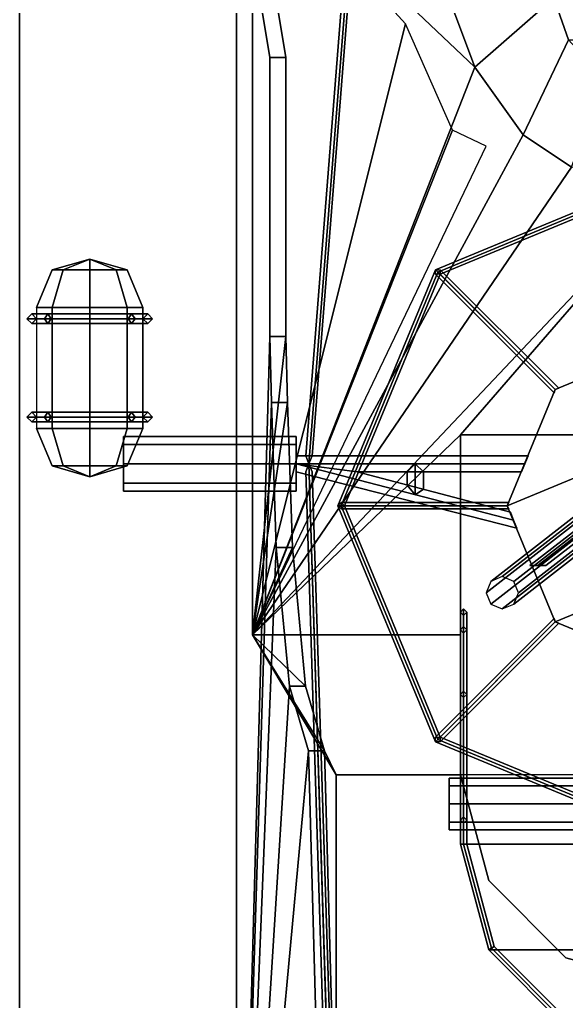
# Model space of a CAD drawing. Extents: x -4 to 4, y -35.9 to 36.
# Drawn here: x -4.05 to -0.65, y 16.99 to 23.08 of the extents above; entities that cross this region are included whole.
import ezdxf

# ---------------------------------------------------------------- set-up
doc = ezdxf.new("R2010")
doc.units = 0
doc.layers.add('SUPERSTRUCTURE', color=3, linetype='CONTINUOUS')

msp = doc.modelspace()

# ---------------------------------------------------------------- linework, layer by layer
at = {"layer": 'SUPERSTRUCTURE', "extrusion": (-1, 0, 0)}
msp.add_line((-2.393, 22.84, 6.92), (-2.493, 22.84, 6.92), dxfattribs=at)
at = {"layer": 'SUPERSTRUCTURE'}
for points in [[(-1.02, 35.92, 5.76), (-1.04, 35.92, 5.74), (-2.27, 20.37, 13.3), (-2.25, 20.32, 13.35)], [(-1.04, 35.92, 5.74), (-1.02, 35.92, 5.72), (-2.25, 20.32, 13.25), (-2.27, 20.37, 13.3)], [(-1, 35.92, 5.74), (-1.02, 35.92, 5.76), (-2.25, 20.32, 13.35), (-2.23, 20.37, 13.3)], [(-1.02, 35.92, 5.72), (-1, 35.92, 5.74), (-2.23, 20.37, 13.3), (-2.25, 20.32, 13.25)], [(-4.045, 27.32, 3.13), (-4.045, 9.4, 3.13), (-4.045, 10, 5.69), (-4.045, 26.4, 5.69)], [(-4.045, 27.32, 2.99), (-4.045, 9.4, 2.99), (-4.045, 9.4, 3.13), (-4.045, 27.32, 3.13)], [(-4.045, 26.4, 5.69), (-4.045, 10, 5.69), (-2.7, 13.71, 5.69), (-2.7, 24.09, 5.69)], [(-2.493, 22.84, 6.92), (-2.7, 24.09, 5.69), (-2.7, 13.71, 5.69), (-2.493, 21.11, 6.92)], [(-2.393, 22.84, 6.92), (-2.6, 24.09, 5.69), (-2.7, 24.09, 5.69), (-2.493, 22.84, 6.92)], [(-2.6, 19.26, 5.69), (-2.6, 24.09, 5.69), (-2.393, 22.84, 6.92), (-2.393, 21.11, 6.92)], [(-2.6, 19.26, 5.69), (-1.65, 23.05, 5.69), (-1.65, 23.05, 5.69), (-2.6, 24.09, 5.69)], [(-2.6, 24.09, 5.69), (-2.6, 24.09, 5.69), (-2.6, 19.26, 5.69), (-1.22, 22.78, 5.69)], [(-2.6, 24.09, 5.69), (-2.6, 24.09, 5.69), (-1.22, 22.78, 5.69), (-1.36, 23.15, 5.69)], [(-0.82, 23.58, 7.84), (-1.36, 23.15, 5.69), (-1.22, 22.78, 5.69), (-0.73, 23.21, 7.84)], [(-0.73, 23.21, 7.84), (-1.22, 22.78, 5.69), (-0.92, 22.36, 5.69), (-0.64, 22.95, 7.84)], [(-0.64, 22.95, 7.84), (0.64, 22.95, 7.84), (0.73, 23.21, 7.84), (-0.73, 23.21, 7.84)], [(-2.6, 19.26, 5.69), (-1.36, 22.39, 5.69), (-1.36, 22.39, 5.69), (-1.65, 23.05, 5.69)], [(-0.64, 22.95, 7.84), (-0.92, 22.36, 5.69), (-0.62, 22.16, 5.69), (-0.42, 22.71, 7.84)], [(-2.393, 21.11, 6.92), (-2.393, 22.84, 6.92), (-2.493, 22.84, 6.92), (-2.493, 21.11, 6.92)], [(-1.22, 22.78, 5.69), (-1.22, 22.78, 5.69), (-2.6, 19.26, 5.69), (-0.92, 22.36, 5.69)], [(-2.6, 19.26, 5.69), (-1.15, 22.29, 5.69), (-1.15, 22.29, 5.69), (-1.36, 22.39, 5.69)], [(-0.92, 22.36, 5.69), (-0.92, 22.36, 5.69), (-2.6, 19.26, 5.69), (-0.62, 22.16, 5.69)], [(-0.62, 22.16, 5.69), (-0.62, 22.16, 5.69), (-2.6, 19.26, 5.69), (0, 22.01, 5.69)], [(-1.4637, 21.5237, 13.99), (-1.4496, 21.5096, 14.01), (0, 22.11, 14.01), (0, 22.13, 13.99)], [(-1.4496, 21.5096, 13.97), (-1.4637, 21.5237, 13.99), (0, 22.13, 13.99), (0, 22.11, 13.97)], [(-1.4496, 21.5096, 14.01), (-1.4354, 21.4954, 13.99), (0, 22.09, 13.99), (0, 22.11, 14.01)], [(-1.4354, 21.4954, 13.99), (-1.4496, 21.5096, 13.97), (0, 22.11, 13.97), (0, 22.09, 13.99)], [(0, 22.01, 5.69), (0, 22.01, 5.69), (-2.6, 19.26, 5.69), (-1.31, 20.5, 5.69)], [(0, 22.01, 5.69), (0, 22.01, 5.69), (-1.31, 20.5, 5.69), (1.31, 20.5, 5.69)], [(-3.61, 21.59, 6.08), (-3.8433, 21.5233, 6.08), (-3.775, 21.5233, 6.245), (-3.61, 21.59, 6.08)], [(-3.61, 21.59, 6.08), (-3.775, 21.5233, 5.915), (-3.8433, 21.5233, 6.08), (-3.61, 21.59, 6.08)], [(-3.61, 21.59, 6.08), (-3.775, 21.5233, 6.245), (-3.61, 21.5233, 6.3133), (-3.61, 21.59, 6.08)], [(-3.61, 21.59, 6.08), (-3.61, 21.5233, 5.8467), (-3.775, 21.5233, 5.915), (-3.61, 21.59, 6.08)], [(-3.61, 21.59, 6.08), (-3.445, 21.5233, 6.245), (-3.3767, 21.5233, 6.08), (-3.61, 21.59, 6.08)], [(-3.61, 21.59, 6.08), (-3.3767, 21.5233, 6.08), (-3.445, 21.5233, 5.915), (-3.61, 21.59, 6.08)], [(-3.61, 21.59, 6.08), (-3.61, 21.5233, 6.3133), (-3.445, 21.5233, 6.245), (-3.61, 21.59, 6.08)], [(-3.61, 21.59, 6.08), (-3.445, 21.5233, 5.915), (-3.61, 21.5233, 5.8467), (-3.61, 21.59, 6.08)], [(-3.8433, 21.5233, 6.08), (-3.94, 21.29, 6.08), (-3.8433, 21.29, 6.3133), (-3.775, 21.5233, 6.245)], [(-3.775, 21.5233, 5.915), (-3.8433, 21.29, 5.8467), (-3.94, 21.29, 6.08), (-3.8433, 21.5233, 6.08)], [(-3.775, 21.5233, 6.245), (-3.8433, 21.29, 6.3133), (-3.61, 21.29, 6.41), (-3.61, 21.5233, 6.3133)], [(-3.61, 21.5233, 5.8467), (-3.61, 21.29, 5.75), (-3.8433, 21.29, 5.8467), (-3.775, 21.5233, 5.915)], [(-3.61, 21.5233, 6.3133), (-3.61, 21.29, 6.41), (-3.3767, 21.29, 6.3133), (-3.445, 21.5233, 6.245)], [(-3.445, 21.5233, 5.915), (-3.3767, 21.29, 5.8467), (-3.61, 21.29, 5.75), (-3.61, 21.5233, 5.8467)], [(-3.445, 21.5233, 6.245), (-3.3767, 21.29, 6.3133), (-3.28, 21.29, 6.08), (-3.3767, 21.5233, 6.08)], [(-3.3767, 21.5233, 6.08), (-3.28, 21.29, 6.08), (-3.3767, 21.29, 5.8467), (-3.445, 21.5233, 5.915)], [(-2.07, 20.06, 13.99), (-2.05, 20.06, 14.01), (-1.4496, 21.5096, 14.01), (-1.4637, 21.5237, 13.99)], [(-2.05, 20.06, 13.97), (-2.07, 20.06, 13.99), (-1.4637, 21.5237, 13.99), (-1.4496, 21.5096, 13.97)], [(-2.05, 20.06, 14.01), (-2.03, 20.06, 13.99), (-1.4354, 21.4954, 13.99), (-1.4496, 21.5096, 14.01)], [(-2.03, 20.06, 13.99), (-2.05, 20.06, 13.97), (-1.4496, 21.5096, 13.97), (-1.4354, 21.4954, 13.99)], [(-0.7, 20.7883, 13.33), (-0.7212, 20.7812, 13.31), (-1.4637, 21.5237, 13.99), (-1.4354, 21.5237, 13.97)], [(-0.7212, 20.7812, 13.31), (-0.7283, 20.76, 13.33), (-1.4637, 21.4954, 13.97), (-1.4637, 21.5237, 13.99)], [(-0.7212, 20.7812, 13.35), (-0.7, 20.7883, 13.33), (-1.4354, 21.5237, 13.97), (-1.4354, 21.4954, 13.99)], [(-0.7283, 20.76, 13.33), (-0.7212, 20.7812, 13.35), (-1.4354, 21.4954, 13.99), (-1.4637, 21.4954, 13.97)], [(-3.97, 21.25, 5.69), (-4, 21.22, 5.69), (-4, 21.22, 6.08), (-3.97, 21.25, 6.08)], [(-3.8912, 21.22, 6.3612), (-3.87, 21.25, 6.34), (-3.97, 21.25, 6.08), (-4, 21.22, 6.08)], [(-4, 21.22, 5.69), (-3.97, 21.19, 5.69), (-3.97, 21.19, 6.08), (-4, 21.22, 6.08)], [(-3.87, 21.19, 6.34), (-3.8912, 21.22, 6.3612), (-4, 21.22, 6.08), (-3.97, 21.19, 6.08)], [(-3.94, 21.22, 5.69), (-3.97, 21.25, 5.69), (-3.97, 21.25, 6.08), (-3.94, 21.22, 6.08)], [(-3.87, 21.25, 6.34), (-3.8488, 21.22, 6.3188), (-3.94, 21.22, 6.08), (-3.97, 21.25, 6.08)], [(-3.97, 21.19, 5.69), (-3.94, 21.22, 5.69), (-3.94, 21.22, 6.08), (-3.97, 21.19, 6.08)], [(-3.8488, 21.22, 6.3188), (-3.87, 21.19, 6.34), (-3.97, 21.19, 6.08), (-3.94, 21.22, 6.08)], [(-3.61, 21.22, 6.47), (-3.61, 21.25, 6.44), (-3.87, 21.25, 6.34), (-3.8912, 21.22, 6.3612)], [(-3.61, 21.19, 6.44), (-3.61, 21.22, 6.47), (-3.8912, 21.22, 6.3612), (-3.87, 21.19, 6.34)], [(-3.61, 21.25, 6.44), (-3.61, 21.22, 6.41), (-3.8488, 21.22, 6.3188), (-3.87, 21.25, 6.34)], [(-3.61, 21.22, 6.41), (-3.61, 21.19, 6.44), (-3.87, 21.19, 6.34), (-3.8488, 21.22, 6.3188)], [(-3.61, 21.22, 6.41), (-3.61, 21.25, 6.44), (-3.35, 21.25, 6.34), (-3.3712, 21.22, 6.3188)], [(-3.61, 21.25, 6.44), (-3.61, 21.22, 6.47), (-3.3288, 21.22, 6.3612), (-3.35, 21.25, 6.34)], [(-3.61, 21.19, 6.44), (-3.61, 21.22, 6.41), (-3.3712, 21.22, 6.3188), (-3.35, 21.19, 6.34)], [(-3.61, 21.22, 6.47), (-3.61, 21.19, 6.44), (-3.35, 21.19, 6.34), (-3.3288, 21.22, 6.3612)], [(-3.3712, 21.22, 6.3188), (-3.35, 21.25, 6.34), (-3.25, 21.25, 6.08), (-3.28, 21.22, 6.08)], [(-3.35, 21.19, 6.34), (-3.3712, 21.22, 6.3188), (-3.28, 21.22, 6.08), (-3.25, 21.19, 6.08)], [(-3.35, 21.25, 6.34), (-3.3288, 21.22, 6.3612), (-3.22, 21.22, 6.08), (-3.25, 21.25, 6.08)], [(-3.3288, 21.22, 6.3612), (-3.35, 21.19, 6.34), (-3.25, 21.19, 6.08), (-3.22, 21.22, 6.08)], [(-3.25, 21.25, 5.69), (-3.28, 21.22, 5.69), (-3.28, 21.22, 6.08), (-3.25, 21.25, 6.08)], [(-3.28, 21.22, 5.69), (-3.25, 21.19, 5.69), (-3.25, 21.19, 6.08), (-3.28, 21.22, 6.08)], [(-3.22, 21.22, 5.69), (-3.25, 21.25, 5.69), (-3.25, 21.25, 6.08), (-3.22, 21.22, 6.08)], [(-3.25, 21.19, 5.69), (-3.22, 21.22, 5.69), (-3.22, 21.22, 6.08), (-3.25, 21.19, 6.08)], [(-2.493, 21.11, 6.92), (-2.7, 13.71, 5.69), (-2.7, 13.71, 5.69), (-2.4829, 20.7, 6.98)], [(-2.6, 19.26, 5.69), (-2.6, 19.26, 5.69), (-2.393, 21.11, 6.92), (-2.3829, 20.7, 6.98)], [(-2.3829, 20.7, 6.98), (-2.393, 21.11, 6.92), (-2.493, 21.11, 6.92), (-2.4829, 20.7, 6.98)], [(0, 21.08, 13.35), (-0.7212, 20.7812, 13.35), (-1.02, 20.06, 13.35), (0.7212, 20.7812, 13.35)], [(0, 21.08, 13.25), (-0.7212, 20.7812, 13.25), (-0.7212, 20.7812, 13.35), (0, 21.08, 13.35)], [(-0.7212, 20.7812, 13.25), (-1.02, 20.06, 13.25), (-1.02, 20.06, 13.35), (-0.7212, 20.7812, 13.35)], [(0.7212, 20.7812, 13.35), (-1.02, 20.06, 13.35), (-0.7212, 19.3388, 13.35), (1.02, 20.06, 13.35)], [(-2.4829, 20.7, 6.98), (-2.7, 13.71, 5.69), (-2.7, 13.71, 5.69), (-2.4526, 19.8, 7.16)], [(-2.6, 19.26, 5.69), (-2.6, 19.26, 5.69), (-2.3829, 20.7, 6.98), (-2.3526, 19.8, 7.16)], [(-2.3526, 19.8, 7.16), (-2.3829, 20.7, 6.98), (-2.4829, 20.7, 6.98), (-2.4526, 19.8, 7.16)], [(-3.97, 20.64, 5.69), (-4, 20.61, 5.69), (-4, 20.61, 6.08), (-3.97, 20.64, 6.08)], [(-3.8912, 20.61, 6.3612), (-3.87, 20.64, 6.34), (-3.97, 20.64, 6.08), (-4, 20.61, 6.08)], [(-4, 20.61, 5.69), (-3.97, 20.58, 5.69), (-3.97, 20.58, 6.08), (-4, 20.61, 6.08)], [(-3.87, 20.58, 6.34), (-3.8912, 20.61, 6.3612), (-4, 20.61, 6.08), (-3.97, 20.58, 6.08)], [(-3.94, 20.61, 5.69), (-3.97, 20.64, 5.69), (-3.97, 20.64, 6.08), (-3.94, 20.61, 6.08)], [(-3.87, 20.64, 6.34), (-3.8488, 20.61, 6.3188), (-3.94, 20.61, 6.08), (-3.97, 20.64, 6.08)], [(-3.97, 20.58, 5.69), (-3.94, 20.61, 5.69), (-3.94, 20.61, 6.08), (-3.97, 20.58, 6.08)], [(-3.8488, 20.61, 6.3188), (-3.87, 20.58, 6.34), (-3.97, 20.58, 6.08), (-3.94, 20.61, 6.08)], [(-3.61, 20.61, 6.47), (-3.61, 20.64, 6.44), (-3.87, 20.64, 6.34), (-3.8912, 20.61, 6.3612)], [(-3.61, 20.58, 6.44), (-3.61, 20.61, 6.47), (-3.8912, 20.61, 6.3612), (-3.87, 20.58, 6.34)], [(-3.61, 20.64, 6.44), (-3.61, 20.61, 6.41), (-3.8488, 20.61, 6.3188), (-3.87, 20.64, 6.34)], [(-3.61, 20.61, 6.41), (-3.61, 20.58, 6.44), (-3.87, 20.58, 6.34), (-3.8488, 20.61, 6.3188)], [(-3.61, 20.64, 6.44), (-3.61, 20.61, 6.47), (-3.3288, 20.61, 6.3612), (-3.35, 20.64, 6.34)], [(-3.61, 20.61, 6.41), (-3.61, 20.64, 6.44), (-3.35, 20.64, 6.34), (-3.3712, 20.61, 6.3188)], [(-3.61, 20.61, 6.47), (-3.61, 20.58, 6.44), (-3.35, 20.58, 6.34), (-3.3288, 20.61, 6.3612)], [(-3.61, 20.58, 6.44), (-3.61, 20.61, 6.41), (-3.3712, 20.61, 6.3188), (-3.35, 20.58, 6.34)], [(-3.3712, 20.61, 6.3188), (-3.35, 20.64, 6.34), (-3.25, 20.64, 6.08), (-3.28, 20.61, 6.08)], [(-3.35, 20.58, 6.34), (-3.3712, 20.61, 6.3188), (-3.28, 20.61, 6.08), (-3.25, 20.58, 6.08)], [(-3.35, 20.64, 6.34), (-3.3288, 20.61, 6.3612), (-3.22, 20.61, 6.08), (-3.25, 20.64, 6.08)], [(-3.3288, 20.61, 6.3612), (-3.35, 20.58, 6.34), (-3.25, 20.58, 6.08), (-3.22, 20.61, 6.08)], [(-3.25, 20.64, 5.69), (-3.28, 20.61, 5.69), (-3.28, 20.61, 6.08), (-3.25, 20.64, 6.08)], [(-3.28, 20.61, 5.69), (-3.25, 20.58, 5.69), (-3.25, 20.58, 6.08), (-3.28, 20.61, 6.08)], [(-3.22, 20.61, 5.69), (-3.25, 20.64, 5.69), (-3.25, 20.64, 6.08), (-3.22, 20.61, 6.08)], [(-3.25, 20.58, 5.69), (-3.22, 20.61, 5.69), (-3.22, 20.61, 6.08), (-3.25, 20.58, 6.08)], [(-3.8433, 20.54, 5.8467), (-3.775, 20.3067, 5.915), (-3.8433, 20.3067, 6.08), (-3.94, 20.54, 6.08)], [(-3.94, 20.54, 6.08), (-3.8433, 20.3067, 6.08), (-3.775, 20.3067, 6.245), (-3.8433, 20.54, 6.3133)], [(-3.8433, 20.54, 6.3133), (-3.775, 20.3067, 6.245), (-3.61, 20.3067, 6.3133), (-3.61, 20.54, 6.41)], [(-3.61, 20.54, 5.75), (-3.61, 20.3067, 5.8467), (-3.775, 20.3067, 5.915), (-3.8433, 20.54, 5.8467)], [(-3.61, 20.54, 6.41), (-3.61, 20.3067, 6.3133), (-3.445, 20.3067, 6.245), (-3.3767, 20.54, 6.3133)], [(-3.3767, 20.54, 5.8467), (-3.445, 20.3067, 5.915), (-3.61, 20.3067, 5.8467), (-3.61, 20.54, 5.75)], [(-3.28, 20.54, 6.08), (-3.3767, 20.3067, 6.08), (-3.445, 20.3067, 5.915), (-3.3767, 20.54, 5.8467)], [(-3.3767, 20.54, 6.3133), (-3.445, 20.3067, 6.245), (-3.3767, 20.3067, 6.08), (-3.28, 20.54, 6.08)], [(-2.33, 20.4402, 13.4202), (-2.33, 20.49, 13.3), (-3.4, 20.49, 13.3), (-3.4, 20.4402, 13.4202)], [(-2.33, 20.49, 13.3), (-2.33, 20.4402, 13.1798), (-3.4, 20.4402, 13.1798), (-3.4, 20.49, 13.3)], [(-3.4, 20.32, 13.47), (-3.4, 20.4402, 13.4202), (-3.4, 20.49, 13.3), (-3.4, 20.1998, 13.4202)], [(-3.4, 20.1998, 13.4202), (-3.4, 20.49, 13.3), (-3.4, 20.4402, 13.1798), (-3.4, 20.15, 13.3)], [(-1.31, 20.5, 5.69), (-1.31, 20.5, 5.69), (-2.6, 19.26, 5.69), (-1.31, 19.26, 5.69)], [(-2.33, 20.1998, 13.1798), (-2.33, 20.49, 13.3), (-2.33, 20.4402, 13.4202), (-2.33, 20.15, 13.3)], [(-2.33, 20.32, 13.13), (-2.33, 20.4402, 13.1798), (-2.33, 20.49, 13.3), (-2.33, 20.1998, 13.1798)], [(-1.31, 19.26, 5.69), (-1.31, 18.39, 7.59), (-1.31, 18.39, 9.43), (-1.31, 20.5, 9.69)], [(-1.31, 20.5, 5.69), (-1.31, 19.26, 5.69), (-1.31, 20.5, 9.69)], [(1.31, 20.5, 5.69), (-1.31, 20.5, 5.69), (-1.31, 20.5, 9.69), (1.31, 20.5, 9.69)], [(-1.31, 18.39, 9.43), (-1.31, 17.96, 9.43), (-1.31, 17.96, 9.69), (-1.31, 20.5, 9.69)], [(1.31, 17.96, 9.69), (1.31, 20.5, 9.69), (-1.31, 20.5, 9.69), (-1.31, 17.96, 9.69)], [(-2.33, 20.32, 13.47), (-2.33, 20.4402, 13.4202), (-3.4, 20.4402, 13.4202), (-3.4, 20.32, 13.47)], [(-2.33, 20.4402, 13.1798), (-2.33, 20.32, 13.13), (-3.4, 20.32, 13.13), (-3.4, 20.4402, 13.1798)], [(-3.4, 20.15, 13.3), (-3.4, 20.4402, 13.1798), (-3.4, 20.32, 13.13), (-3.4, 20.1998, 13.1798)], [(-2.33, 20.15, 13.3), (-2.33, 20.4402, 13.4202), (-2.33, 20.32, 13.47), (-2.33, 20.1998, 13.4202)], [(-0.91, 20.32, 13.35), (-0.89, 20.37, 13.3), (-2.33, 20.37, 13.3), (-2.33, 20.32, 13.35)], [(-0.89, 20.37, 13.3), (-0.91, 20.32, 13.25), (-2.33, 20.32, 13.25), (-2.33, 20.37, 13.3)], [(-3.775, 20.3067, 5.915), (-3.61, 20.24, 6.08), (-3.61, 20.24, 6.08), (-3.8433, 20.3067, 6.08)], [(-3.8433, 20.3067, 6.08), (-3.61, 20.24, 6.08), (-3.61, 20.24, 6.08), (-3.775, 20.3067, 6.245)], [(-3.61, 20.3067, 5.8467), (-3.61, 20.24, 6.08), (-3.61, 20.24, 6.08), (-3.775, 20.3067, 5.915)], [(-3.775, 20.3067, 6.245), (-3.61, 20.24, 6.08), (-3.61, 20.24, 6.08), (-3.61, 20.3067, 6.3133)], [(-3.3767, 20.3067, 6.08), (-3.61, 20.24, 6.08), (-3.61, 20.24, 6.08), (-3.445, 20.3067, 5.915)], [(-3.445, 20.3067, 6.245), (-3.61, 20.24, 6.08), (-3.61, 20.24, 6.08), (-3.3767, 20.3067, 6.08)], [(-3.445, 20.3067, 5.915), (-3.61, 20.24, 6.08), (-3.61, 20.24, 6.08), (-3.61, 20.3067, 5.8467)], [(-3.61, 20.3067, 6.3133), (-3.61, 20.24, 6.08), (-3.61, 20.24, 6.08), (-3.445, 20.3067, 6.245)], [(-2.33, 20.1998, 13.4202), (-2.33, 20.32, 13.47), (-3.4, 20.32, 13.47), (-3.4, 20.1998, 13.4202)], [(-2.33, 20.32, 13.13), (-2.33, 20.1998, 13.1798), (-3.4, 20.1998, 13.1798), (-3.4, 20.32, 13.13)], [(-0.93, 20.27, 13.3), (-0.91, 20.32, 13.35), (-2.33, 20.32, 13.35), (-1.95, 20.27, 13.3)], [(-0.91, 20.32, 13.25), (-0.93, 20.27, 13.3), (-1.95, 20.27, 13.3), (-2.33, 20.32, 13.25)], [(-0.98, 19.97, 13.25), (-0.96, 19.92, 13.3), (-2.33, 20.27, 13.3), (-2.33, 20.32, 13.25)], [(-1, 20.02, 13.3), (-0.98, 19.97, 13.25), (-2.33, 20.32, 13.25), (-1.95, 20.27, 13.3)], [(-0.98, 19.97, 13.35), (-1, 20.02, 13.3), (-1.95, 20.27, 13.3), (-2.33, 20.32, 13.35)], [(-0.96, 19.92, 13.3), (-0.98, 19.97, 13.35), (-2.33, 20.32, 13.35), (-2.33, 20.27, 13.3)], [(-2.13, 15.84, 8.78), (-2.11, 15.82, 8.78), (-2.25, 20.32, 13.35), (-2.27, 20.27, 13.3)], [(-2.11, 15.86, 8.78), (-2.13, 15.84, 8.78), (-2.27, 20.27, 13.3), (-2.25, 20.32, 13.25)], [(-2.11, 15.82, 8.78), (-2.09, 15.84, 8.78), (-2.23, 20.27, 13.3), (-2.25, 20.32, 13.35)], [(-2.09, 15.84, 8.78), (-2.11, 15.86, 8.78), (-2.25, 20.32, 13.25), (-2.23, 20.27, 13.3)], [(-1.64, 20.27, 13.3), (-1.59, 20.32, 13.25), (-1.59, 20.1281, 13.25), (-1.64, 20.1884, 13.3)], [(-1.59, 20.32, 13.35), (-1.64, 20.27, 13.3), (-1.64, 20.1884, 13.3), (-1.59, 20.1281, 13.35)], [(-1.59, 20.32, 13.25), (-1.54, 20.27, 13.3), (-1.54, 20.1621, 13.3), (-1.59, 20.1281, 13.25)], [(-1.54, 20.27, 13.3), (-1.59, 20.32, 13.35), (-1.59, 20.1281, 13.35), (-1.54, 20.1621, 13.3)], [(0, 20.33, 10.84), (-0.05, 20.33, 10.79), (-0.88, 19.69, 10.79), (-0.83, 19.69, 10.84)], [(-0.05, 20.33, 10.79), (0, 20.33, 10.74), (-0.83, 19.69, 10.74), (-0.88, 19.69, 10.79)], [(0.05, 20.33, 10.79), (0, 20.33, 10.84), (-0.83, 19.69, 10.84), (-0.78, 19.69, 10.79)], [(0, 20.33, 10.74), (0.05, 20.33, 10.79), (-0.78, 19.69, 10.79), (-0.83, 19.69, 10.74)], [(-2.33, 20.15, 13.3), (-2.33, 20.1998, 13.4202), (-3.4, 20.1998, 13.4202), (-3.4, 20.15, 13.3)], [(-2.33, 20.1998, 13.1798), (-2.33, 20.15, 13.3), (-3.4, 20.15, 13.3), (-3.4, 20.1998, 13.1798)], [(-1.05, 19.62, 9.69), (-1.1207, 19.5907, 9.69), (-0.4007, 20.1507, 13.25), (-0.33, 20.18, 13.25)], [(-0.9793, 19.5907, 9.69), (-1.05, 19.62, 9.69), (-0.33, 20.18, 13.25), (-0.2593, 20.1507, 13.25)], [(-1.1207, 19.5907, 9.69), (-1.15, 19.52, 9.69), (-0.43, 20.08, 13.25), (-0.4007, 20.1507, 13.25)], [(-0.95, 19.52, 9.69), (-0.9793, 19.5907, 9.69), (-0.2593, 20.1507, 13.25), (-0.23, 20.08, 13.25)], [(-1.01, 20.08, 13.33), (-1.02, 20.06, 13.31), (-2.07, 20.06, 13.99), (-2.05, 20.08, 13.97)], [(-1.4637, 18.5963, 13.99), (-1.4496, 18.6104, 14.01), (-2.05, 20.06, 14.01), (-2.07, 20.06, 13.99)], [(-1.4496, 18.6104, 13.97), (-1.4637, 18.5963, 13.99), (-2.07, 20.06, 13.99), (-2.05, 20.06, 13.97)], [(-1.02, 20.06, 13.31), (-1.01, 20.04, 13.33), (-2.05, 20.04, 13.97), (-2.07, 20.06, 13.99)], [(-1.02, 20.06, 13.35), (-1.01, 20.08, 13.33), (-2.05, 20.08, 13.97), (-2.03, 20.06, 13.99)], [(-1.4496, 18.6104, 14.01), (-1.4354, 18.6246, 13.99), (-2.03, 20.06, 13.99), (-2.05, 20.06, 14.01)], [(-1.4354, 18.6246, 13.99), (-1.4496, 18.6104, 13.97), (-2.05, 20.06, 13.97), (-2.03, 20.06, 13.99)], [(-1.01, 20.04, 13.33), (-1.02, 20.06, 13.35), (-2.03, 20.06, 13.99), (-2.05, 20.04, 13.97)], [(-1.15, 19.52, 9.69), (-1.1207, 19.4493, 9.69), (-0.4007, 20.0093, 13.25), (-0.43, 20.08, 13.25)], [(-1.02, 20.06, 13.25), (-0.7212, 19.3388, 13.25), (-0.7212, 19.3388, 13.35), (-1.02, 20.06, 13.35)], [(-0.9793, 19.4493, 9.69), (-0.95, 19.52, 9.69), (-0.23, 20.08, 13.25), (-0.2593, 20.0093, 13.25)], [(1.02, 20.06, 13.35), (-0.7212, 19.3388, 13.35), (0, 19.04, 13.35), (0.7212, 19.3388, 13.35)], [(-1.1207, 19.4493, 9.69), (-1.05, 19.42, 9.69), (-0.33, 19.98, 13.25), (-0.4007, 20.0093, 13.25)], [(-1.05, 19.42, 9.69), (-0.9793, 19.4493, 9.69), (-0.2593, 20.0093, 13.25), (-0.33, 19.98, 13.25)], [(-2.4526, 19.8, 7.16), (-2.7, 13.71, 5.69), (-2.7, 13.71, 5.69), (-2.3702, 18.94, 7.65)], [(-2.6, 19.26, 5.69), (-2.6, 19.26, 5.69), (-2.3526, 19.8, 7.16), (-2.2702, 18.94, 7.65)], [(-2.2702, 18.94, 7.65), (-2.3526, 19.8, 7.16), (-2.4526, 19.8, 7.16), (-2.3702, 18.94, 7.65)], [(-1.29, 19.42, 10.02), (-1.31, 19.4, 10.02), (-1.31, 19.29, 10.27), (-1.29, 19.31, 10.29)], [(-1.29, 19.42, 9.69), (-1.31, 19.4, 9.69), (-1.31, 19.4, 10.02), (-1.29, 19.42, 10.02)], [(-1.31, 19.4, 10.02), (-1.29, 19.38, 10.02), (-1.29, 19.27, 10.25), (-1.31, 19.29, 10.27)], [(-1.31, 19.4, 9.69), (-1.29, 19.38, 9.69), (-1.29, 19.38, 10.02), (-1.31, 19.4, 10.02)], [(-1.27, 19.4, 10.02), (-1.29, 19.42, 10.02), (-1.29, 19.31, 10.29), (-1.27, 19.29, 10.27)], [(-1.27, 19.4, 9.69), (-1.29, 19.42, 9.69), (-1.29, 19.42, 10.02), (-1.27, 19.4, 10.02)], [(-1.29, 19.38, 10.02), (-1.27, 19.4, 10.02), (-1.27, 19.29, 10.27), (-1.29, 19.27, 10.25)], [(-1.29, 19.38, 9.69), (-1.27, 19.4, 9.69), (-1.27, 19.4, 10.02), (-1.29, 19.38, 10.02)], [(-0.7212, 19.3388, 13.35), (-0.7283, 19.36, 13.33), (-1.4637, 18.6246, 13.97), (-1.4354, 18.6246, 13.99)], [(-0.7283, 19.36, 13.33), (-0.7212, 19.3388, 13.31), (-1.4637, 18.5963, 13.99), (-1.4637, 18.6246, 13.97)], [(-0.7212, 19.3388, 13.31), (-0.7, 19.3317, 13.33), (-1.4354, 18.5963, 13.97), (-1.4637, 18.5963, 13.99)], [(-0.7, 19.3317, 13.33), (-0.7212, 19.3388, 13.35), (-1.4354, 18.6246, 13.99), (-1.4354, 18.5963, 13.97)], [(-1.29, 19.31, 10.29), (-1.31, 19.29, 10.27), (-1.31, 17.96, 10.27), (-1.29, 17.96, 10.29)], [(-1.27, 19.29, 10.27), (-1.29, 19.31, 10.29), (-1.29, 17.96, 10.29), (-1.27, 17.96, 10.27)], [(-0.7212, 19.3388, 13.25), (0, 19.04, 13.25), (0, 19.04, 13.35), (-0.7212, 19.3388, 13.35)], [(-2.6, 19.26, 5.69), (-2.6, 19.26, 5.69), (-2.2702, 18.94, 7.65), (-2.1524, 18.54, 8.35)], [(-2.08, 18.39, 7.59), (-2.08, 18.39, 7.59), (-2.6, 19.26, 5.69), (-2.1524, 18.54, 8.35)], [(-1.31, 18.39, 7.59), (-1.31, 19.26, 5.69), (-2.6, 19.26, 5.69), (-2.08, 18.39, 7.59)], [(-1.31, 19.29, 10.27), (-1.29, 19.27, 10.25), (-1.29, 17.96, 10.25), (-1.31, 17.96, 10.27)], [(-1.29, 19.27, 10.25), (-1.27, 19.29, 10.27), (-1.27, 17.96, 10.27), (-1.29, 17.96, 10.25)], [(-2.3702, 18.94, 7.65), (-2.7, 13.71, 5.69), (-2.7, 13.71, 5.69), (-2.2524, 18.54, 8.35)], [(-2.1524, 18.54, 8.35), (-2.2702, 18.94, 7.65), (-2.3702, 18.94, 7.65), (-2.2524, 18.54, 8.35)], [(-1.29, 18.91, 9.69), (-1.31, 18.89, 9.69), (-1.31, 18.89, 10.27), (-1.29, 18.91, 10.25)], [(-1.31, 18.89, 9.69), (-1.29, 18.87, 9.69), (-1.29, 18.87, 10.25), (-1.31, 18.89, 10.27)], [(-1.27, 18.89, 9.69), (-1.29, 18.91, 9.69), (-1.29, 18.91, 10.25), (-1.27, 18.89, 10.27)], [(-1.29, 18.87, 9.69), (-1.27, 18.89, 9.69), (-1.27, 18.89, 10.27), (-1.29, 18.87, 10.25)], [(0, 17.99, 13.99), (0, 18.01, 14.01), (-1.4496, 18.6104, 14.01), (-1.4637, 18.5963, 13.99)], [(0, 18.01, 13.97), (0, 17.99, 13.99), (-1.4637, 18.5963, 13.99), (-1.4496, 18.6104, 13.97)], [(0, 18.01, 14.01), (0, 18.03, 13.99), (-1.4354, 18.6246, 13.99), (-1.4496, 18.6104, 14.01)], [(0, 18.03, 13.99), (0, 18.01, 13.97), (-1.4496, 18.6104, 13.97), (-1.4354, 18.6246, 13.99)], [(-2.2524, 18.54, 8.35), (-2.7, 13.71, 5.69), (-2.7, 13.71, 5.69), (-2.18, 15.9, 8.78)], [(-2.08, 15.9, 8.78), (-2.1524, 18.54, 8.35), (-2.2524, 18.54, 8.35), (-2.18, 15.9, 8.78)], [(-2.08, 14.29, 7.59), (-2.08, 18.39, 7.59), (-2.1524, 18.54, 8.35), (-2.08, 15.9, 8.78)], [(2.08, 14.29, 7.59), (2.08, 18.39, 7.59), (-2.08, 18.39, 7.59), (-2.08, 14.29, 7.59)], [(1.38, 18.3231, 13.0631), (1.38, 18.37, 12.95), (-1.38, 18.37, 12.95), (-1.38, 18.3231, 13.0631)], [(1.38, 18.37, 12.95), (1.38, 18.3231, 12.8369), (-1.38, 18.3231, 12.8369), (-1.38, 18.37, 12.95)], [(-1.38, 18.05, 12.95), (-1.38, 18.3231, 13.0631), (-1.38, 18.37, 12.95), (-1.38, 18.0969, 12.8369)], [(-1.38, 18.0969, 12.8369), (-1.38, 18.37, 12.95), (-1.38, 18.3231, 12.8369), (-1.38, 18.21, 12.79)], [(-1.31, 18.39, 7.59), (-1.1345, 17.735, 7.59), (-1.1345, 17.735, 9.43), (-1.31, 18.39, 9.43)], [(1.38, 18.21, 13.11), (1.38, 18.3231, 13.0631), (-1.38, 18.3231, 13.0631), (-1.38, 18.21, 13.11)], [(1.38, 18.3231, 12.8369), (1.38, 18.21, 12.79), (-1.38, 18.21, 12.79), (-1.38, 18.3231, 12.8369)], [(-1.38, 18.0969, 13.0631), (-1.38, 18.21, 13.11), (-1.38, 18.3231, 13.0631), (-1.38, 18.05, 12.95)], [(1.38, 18.0969, 13.0631), (1.38, 18.21, 13.11), (-1.38, 18.21, 13.11), (-1.38, 18.0969, 13.0631)], [(1.38, 18.21, 12.79), (1.38, 18.0969, 12.8369), (-1.38, 18.0969, 12.8369), (-1.38, 18.21, 12.79)], [(1.38, 18.05, 12.95), (1.38, 18.0969, 13.0631), (-1.38, 18.0969, 13.0631), (-1.38, 18.05, 12.95)], [(1.38, 18.0969, 12.8369), (1.38, 18.05, 12.95), (-1.38, 18.05, 12.95), (-1.38, 18.0969, 12.8369)], [(-1.29, 18.13, 9.69), (-1.31, 18.11, 9.69), (-1.31, 18.11, 10.27), (-1.29, 18.13, 10.25)], [(-1.31, 18.11, 9.69), (-1.29, 18.09, 9.69), (-1.29, 18.09, 10.25), (-1.31, 18.11, 10.27)], [(-1.27, 18.11, 9.69), (-1.29, 18.13, 9.69), (-1.29, 18.13, 10.25), (-1.27, 18.11, 10.27)], [(-1.29, 18.09, 9.69), (-1.27, 18.11, 9.69), (-1.27, 18.11, 10.27), (-1.29, 18.09, 10.25)], [(-1.31, 17.96, 9.43), (-1.1345, 17.305, 9.43), (-1.1345, 17.305, 9.69), (-1.31, 17.96, 9.69)], [(1.1345, 17.305, 9.69), (1.31, 17.96, 9.69), (-1.31, 17.96, 9.69), (-1.1345, 17.305, 9.69)], [(-1.1345, 17.305, 10.27), (-1.1172, 17.315, 10.29), (-1.29, 17.96, 10.29), (-1.31, 17.96, 10.27)], [(-1.1172, 17.315, 10.25), (-1.1345, 17.305, 10.27), (-1.31, 17.96, 10.27), (-1.29, 17.96, 10.25)], [(-1.1172, 17.315, 10.29), (-1.0999, 17.325, 10.27), (-1.27, 17.96, 10.27), (-1.29, 17.96, 10.29)], [(-1.0999, 17.325, 10.27), (-1.1172, 17.315, 10.25), (-1.29, 17.96, 10.25), (-1.27, 17.96, 10.27)], [(-1.1345, 17.735, 7.59), (-0.655, 17.2555, 7.59), (-0.655, 17.2555, 9.43), (-1.1345, 17.735, 9.43)], [(-0.655, 16.8255, 10.27), (-0.645, 16.8428, 10.29), (-1.1172, 17.315, 10.29), (-1.1345, 17.305, 10.27)], [(-0.645, 16.8428, 10.25), (-0.655, 16.8255, 10.27), (-1.1345, 17.305, 10.27), (-1.1172, 17.315, 10.25)], [(-1.1345, 17.305, 9.43), (-0.655, 16.8255, 9.43), (-0.655, 16.8255, 9.69), (-1.1345, 17.305, 9.69)], [(0.655, 16.8255, 9.69), (1.1345, 17.305, 9.69), (-1.1345, 17.305, 9.69), (-0.655, 16.8255, 9.69)], [(-0.645, 16.8428, 10.29), (-0.635, 16.8601, 10.27), (-1.0999, 17.325, 10.27), (-1.1172, 17.315, 10.29)], [(-0.635, 16.8601, 10.27), (-0.645, 16.8428, 10.25), (-1.1172, 17.315, 10.25), (-1.0999, 17.325, 10.27)], [(-0.655, 17.2555, 7.59), (0, 17.08, 7.59), (0, 17.08, 9.43), (-0.655, 17.2555, 9.43)]]:
    msp.add_3dface(points, dxfattribs=at)

# ---------------------------------------------------------------- meshes
mesh = msp.add_polymesh((2, 8), dxfattribs=dict(at, n_close=True))
for k, corner in enumerate([(-3.94, 20.54, 6.08), (-3.8433, 20.54, 6.3133), (-3.61, 20.54, 6.41), (-3.3767, 20.54, 6.3133), (-3.28, 20.54, 6.08), (-3.3767, 20.54, 5.8467), (-3.61, 20.54, 5.75), (-3.8433, 20.54, 5.8467), (-3.94, 21.29, 6.08), (-3.8433, 21.29, 6.3133), (-3.61, 21.29, 6.41), (-3.3767, 21.29, 6.3133), (-3.28, 21.29, 6.08), (-3.3767, 21.29, 5.8467), (-3.61, 21.29, 5.75), (-3.8433, 21.29, 5.8467)]):
    mesh.set_mesh_vertex(divmod(k, 8), corner)

doc.saveas('drawing.dxf')
